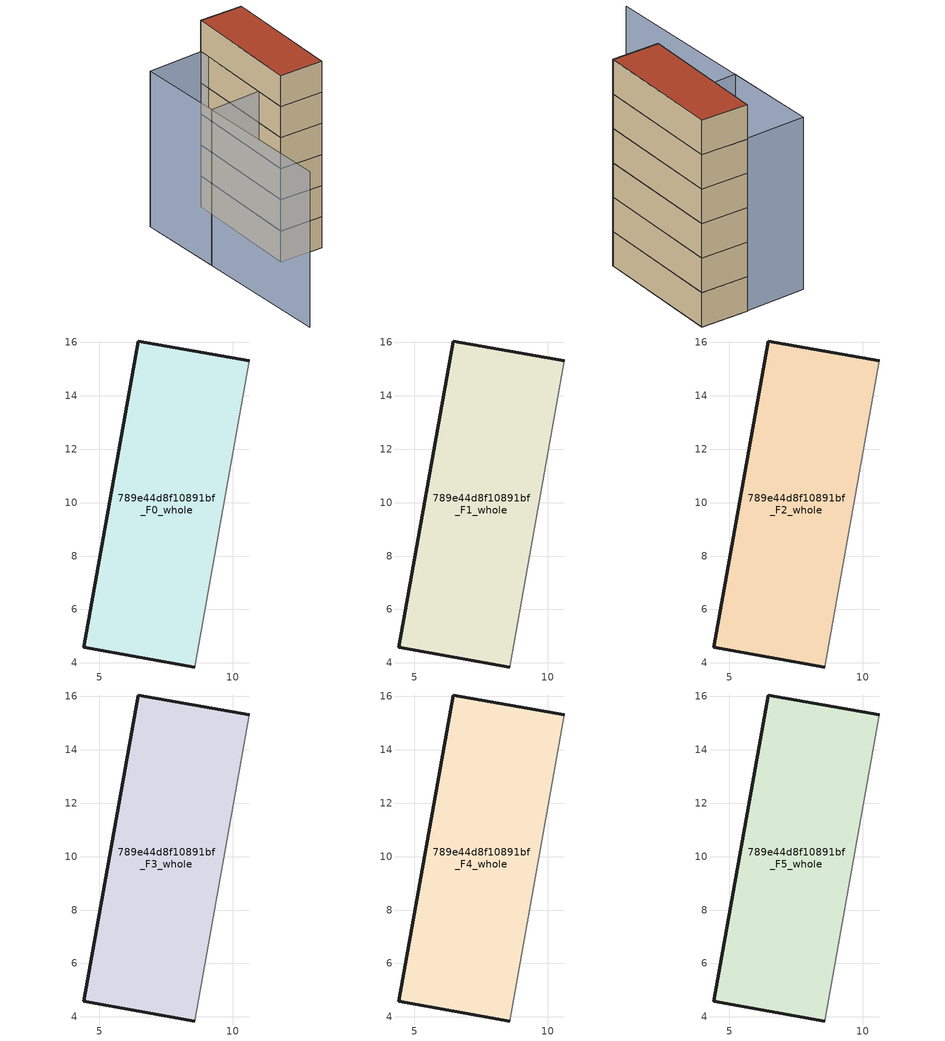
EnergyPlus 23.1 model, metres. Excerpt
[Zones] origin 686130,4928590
789e44d8f10891bf_F0_whole
 floor ground (EU_floor_Construction): 8.57,3.84 10.61,15.32 6.44,16.05 4.41,4.58 z0
 wall outside (EU_wall_Construction): 8.57,3.84 4.41,4.58 6.44,16.05 10.61,15.32 z0:3
 wall adiabatic (EU_wall_Construction): 10.61,15.32 8.57,3.84 z0:3
789e44d8f10891bf_F1_whole
 floor to 789e44d8f10891bf_F0_whole (EU_floor_Construction): 8.57,3.84 10.61,15.32 6.44,16.05 4.4,4.58 z3
 wall outside (EU_wall_Construction): 8.57,3.84 4.41,4.58 6.44,16.05 10.61,15.32 z3:6
 wall adiabatic (EU_wall_Construction): 10.61,15.32 8.57,3.84 z3:6
789e44d8f10891bf_F2_whole
 floor to 789e44d8f10891bf_F1_whole (EU_floor_Construction): 8.57,3.84 10.61,15.32 6.44,16.05 4.4,4.58 z6
 wall outside (EU_wall_Construction): 8.57,3.84 4.41,4.58 6.44,16.05 10.61,15.32 z6:9
 wall adiabatic (EU_wall_Construction): 10.61,15.32 8.57,3.84 z6:9
789e44d8f10891bf_F3_whole
 floor to 789e44d8f10891bf_F2_whole (EU_floor_Construction): 8.57,3.84 10.61,15.32 6.44,16.05 4.4,4.58 z9
 wall outside (EU_wall_Construction): 8.57,3.84 4.41,4.58 6.44,16.05 10.61,15.32 z9:12
 wall adiabatic (EU_wall_Construction): 10.61,15.32 8.57,3.84 z9:12
789e44d8f10891bf_F4_whole
 floor to 789e44d8f10891bf_F3_whole (EU_floor_Construction): 8.57,3.84 10.61,15.32 6.44,16.05 4.4,4.58 z12
 wall outside (EU_wall_Construction): 8.57,3.84 4.41,4.58 6.44,16.05 10.61,15.32 z12:15
 wall adiabatic (EU_wall_Construction): 10.61,15.32 8.57,3.84 z12:15
789e44d8f10891bf_F5_whole
 floor to 789e44d8f10891bf_F4_whole (EU_floor_Construction): 8.57,3.84 10.61,15.32 6.44,16.05 4.4,4.58 z15
 wall outside (EU_wall_Construction): 8.57,3.84 4.41,4.58 6.44,16.05 10.61,15.32 z15:18
 wall adiabatic (EU_wall_Construction): 10.61,15.32 8.57,3.84 z15:18
 roof outside (EU_roof_Construction): 10.61,15.32 8.57,3.84 4.41,4.58 6.44,16.05 z18
shading: 1.05,16.71 -1.84,-4.94 / -0.06,8.39 1.05,16.71 / 1.05,16.71 6.39,16 / 6.39,16 5.28,7.67 / 5.28,7.67 -0.06,8.39 z0:15
[Building]
EU S2 Campaign: North Axis=0; Terrain=City; Solar Distribution=FullExterior
[Site:Location]
Bologna: Latitude=44.5; Longitude=11.25; Time Zone=1; Elevation=37
[SizingPeriod:WeatherFileDays]
AnnualSizingPeriod: Begin Month=1; Begin Day of Month=1; End Month=12; End Day of Month=31; Day of Week for Start Day=Monday; Use Weather File Daylight Saving Period=No; Use Weather File Rain and Snow Indicators=No
[MATERIAL]
EU_InternalMass_Material: Roughness=MediumRough; Thickness=0.1; Conductivity=1; Density=1800; Specific Heat=900; Thermal Absorptance=0.9; Solar Absorptance=0.7; Visible Absorptance=0.7
[MATERIAL:NOMASS] Roughness=MediumRough; Thermal Absorptance=0.9; Solar Absorptance=0.7; Visible Absorptance=0.7
Name | Thermal Resistance
EU_wall_NoMass | 0.905828
EU_roof_NoMass | 0.37593
EU_floor_NoMass | 0.67114
[CONSTRUCTION]
EU_wall_Construction: EU_wall_NoMass
EU_roof_Construction: EU_roof_NoMass
EU_floor_Construction: EU_floor_NoMass
EU_InternalMass_Construction: EU_InternalMass_Material
[ZONE] Type=1; Multiplier=1; Ceiling Height=autocalculate; Volume=148.018; Floor Area=autocalculate; Part of Total Floor Area=Yes
789e44d8f10891bf_F0_whole; 789e44d8f10891bf_F1_whole; 789e44d8f10891bf_F2_whole; 789e44d8f10891bf_F3_whole; 789e44d8f10891bf_F4_whole; 789e44d8f10891bf_F5_whole
[INTERNALMASS] Construction=EU_InternalMass_Construction; Surface Area=49.3395
Name | Zone or ZoneList
789e44d8f10891bf_F0_whole_EU_InternalMass | 789e44d8f10891bf_F0_whole
789e44d8f10891bf_F1_whole_EU_InternalMass | 789e44d8f10891bf_F1_whole
789e44d8f10891bf_F2_whole_EU_InternalMass | 789e44d8f10891bf_F2_whole
789e44d8f10891bf_F3_whole_EU_InternalMass | 789e44d8f10891bf_F3_whole
789e44d8f10891bf_F4_whole_EU_InternalMass | 789e44d8f10891bf_F4_whole
789e44d8f10891bf_F5_whole_EU_InternalMass | 789e44d8f10891bf_F5_whole
[OTHEREQUIPMENT] Fuel Type=Electricity; Design Level Calculation Method=Watts/Area; Power per Zone Floor Area=1; Fraction Latent=0; Fraction Radiant=0; Fraction Lost=0; Carbon Dioxide Generation Rate=0; EndUse Subcategory=EU_Step8_InternalGains
Name | Zone or ZoneList or Space or SpaceList | Schedule
EU_Step8_InternalGain_789e44d8f10891bf_F0_whole_f000 | 789e44d8f10891bf_F0_whole | EU_Step8_GainSchedule_789e44d8f10891bf_F0_whole_f000
EU_Step8_InternalGain_789e44d8f10891bf_F1_whole_f000 | 789e44d8f10891bf_F1_whole | EU_Step8_GainSchedule_789e44d8f10891bf_F1_whole_f000
EU_Step8_InternalGain_789e44d8f10891bf_F2_whole_f000 | 789e44d8f10891bf_F2_whole | EU_Step8_GainSchedule_789e44d8f10891bf_F2_whole_f000
EU_Step8_InternalGain_789e44d8f10891bf_F3_whole_f000 | 789e44d8f10891bf_F3_whole | EU_Step8_GainSchedule_789e44d8f10891bf_F3_whole_f000
EU_Step8_InternalGain_789e44d8f10891bf_F4_whole_f000 | 789e44d8f10891bf_F4_whole | EU_Step8_GainSchedule_789e44d8f10891bf_F4_whole_f000
EU_Step8_InternalGain_789e44d8f10891bf_F5_whole_f000 | 789e44d8f10891bf_F5_whole | EU_Step8_GainSchedule_789e44d8f10891bf_F5_whole_f000
[ZONEVENTILATION:DESIGNFLOWRATE] Schedule=EU_AlwaysOn; Design Flow Rate Calculation Method=AirChanges/Hour; Air Changes per Hour=0.73129; Ventilation Type=Natural; Fan Pressure Rise=0; Fan Total Efficiency=1; Constant Term Coefficient=1; Temperature Term Coefficient=0; Velocity Term Coefficient=0; Velocity Squared Term Coefficient=0; Minimum Indoor Temperature=-100; Maximum Indoor Temperature=100; Delta Temperature=-100; Minimum Outdoor Temperature=-100; Maximum Outdoor Temperature=100; Maximum Wind Speed=40
Name | Zone or ZoneList or Space or SpaceList
EU_ConstantAir_789e44d8f10891bf_F0_whole | 789e44d8f10891bf_F0_whole
EU_ConstantAir_789e44d8f10891bf_F1_whole | 789e44d8f10891bf_F1_whole
EU_ConstantAir_789e44d8f10891bf_F2_whole | 789e44d8f10891bf_F2_whole
EU_ConstantAir_789e44d8f10891bf_F3_whole | 789e44d8f10891bf_F3_whole
EU_ConstantAir_789e44d8f10891bf_F4_whole | 789e44d8f10891bf_F4_whole
EU_ConstantAir_789e44d8f10891bf_F5_whole | 789e44d8f10891bf_F5_whole
[HVACTEMPLATE:THERMOSTAT] Constant Heating Setpoint=20; Constant Cooling Setpoint=50
EU_HeatOnly_789e44d8f10891bf_F0_whole; EU_HeatOnly_789e44d8f10891bf_F1_whole; EU_HeatOnly_789e44d8f10891bf_F2_whole; EU_HeatOnly_789e44d8f10891bf_F3_whole; EU_HeatOnly_789e44d8f10891bf_F4_whole; EU_HeatOnly_789e44d8f10891bf_F5_whole
[HVACTEMPLATE:ZONE:IDEALLOADSAIRSYSTEM] System Availability Schedule=EU_AlwaysOn; Maximum Heating Supply Air Temperature=50; Minimum Cooling Supply Air Temperature=13; Maximum Heating Supply Air Humidity Ratio=0.0156; Minimum Cooling Supply Air Humidity Ratio=0.0077; Heating Limit=NoLimit; Cooling Limit=NoLimit; Heating Availability Schedule=EU_AlwaysOn; Cooling Availability Schedule=EU_CoolingOff; Dehumidification Control Type=ConstantSensibleHeatRatio; Cooling Sensible Heat Ratio=0.7; Dehumidification Setpoint=60; Humidification Control Type=None; Humidification Setpoint=30; Outdoor Air Method=None; Outdoor Air Flow Rate per Person=0.00944; Outdoor Air Flow Rate per Zone Floor Area=0; Outdoor Air Flow Rate per Zone=0; Demand Controlled Ventilation Type=None; Outdoor Air Economizer Type=NoEconomizer; Heat Recovery Type=None; Sensible Heat Recovery Effectiveness=0.7; Latent Heat Recovery Effectiveness=0.65
Name | Template Thermostat
789e44d8f10891bf_F0_whole | EU_HeatOnly_789e44d8f10891bf_F0_whole
789e44d8f10891bf_F1_whole | EU_HeatOnly_789e44d8f10891bf_F1_whole
789e44d8f10891bf_F2_whole | EU_HeatOnly_789e44d8f10891bf_F2_whole
789e44d8f10891bf_F3_whole | EU_HeatOnly_789e44d8f10891bf_F3_whole
789e44d8f10891bf_F4_whole | EU_HeatOnly_789e44d8f10891bf_F4_whole
789e44d8f10891bf_F5_whole | EU_HeatOnly_789e44d8f10891bf_F5_whole
[SIZING:ZONE] Zone Cooling Design Supply Air Temperature Input Method=SupplyAirTemperature; Zone Cooling Design Supply Air Temperature=13; Zone Heating Design Supply Air Temperature Input Method=SupplyAirTemperature; Zone Heating Design Supply Air Temperature=50; Zone Cooling Design Supply Air Humidity Ratio=0.008; Zone Heating Design Supply Air Humidity Ratio=0.008; Cooling Design Air Flow Method=DesignDay; Cooling Design Air Flow Rate=0; Cooling Minimum Air Flow per Zone Floor Area=0.000762; Cooling Minimum Air Flow=0; Cooling Minimum Air Flow Fraction=0.2; Heating Design Air Flow Method=DesignDay; Heating Design Air Flow Rate=0; Heating Maximum Air Flow per Zone Floor Area=0.002032; Heating Maximum Air Flow=0.141576; Heating Maximum Air Flow Fraction=0.3; Account for Dedicated Outdoor Air System=No; Dedicated Outdoor Air System Control Strategy=NeutralSupplyAir; Dedicated Outdoor Air Low Setpoint Temperature for Design=autosize; Dedicated Outdoor Air High Setpoint Temperature for Design=autosize; Zone Load Sizing Method=Sensible Load Only No Latent Load; Zone Latent Cooling Design Supply Air Humidity Ratio Input Method=HumidityRatioDifference; Zone Cooling Design Supply Air Humidity Ratio Difference=0.005; Zone Latent Heating Design Supply Air Humidity Ratio Input Method=HumidityRatioDifference; Zone Humidification Design Supply Air Humidity Ratio Difference=0.005
789e44d8f10891bf_F0_whole; 789e44d8f10891bf_F1_whole; 789e44d8f10891bf_F2_whole; 789e44d8f10891bf_F3_whole; 789e44d8f10891bf_F4_whole; 789e44d8f10891bf_F5_whole
[SCHEDULE:CONSTANT]
Name | Hourly Value
EU_AlwaysOn | 1
EU_CoolingOff | 0
[SCHEDULE:FILE] Column Number=1; Rows to Skip at Top=0; Number of Hours of Data=8760; Column Separator=Comma; Interpolate to Timestep=No; Minutes per Item=60; Adjust Schedule for Daylight Savings=Yes
Name | File
EU_Step8_GainSchedule_789e44d8f10891bf_F0_whole_f000 | ../../schedules/789e44d8f10891bf/789e44d8f10891bf_F0_whole_f000_gain.csv
EU_Step8_GainSchedule_789e44d8f10891bf_F1_whole_f000 | ../../schedules/789e44d8f10891bf/789e44d8f10891bf_F1_whole_f000_gain.csv
EU_Step8_GainSchedule_789e44d8f10891bf_F2_whole_f000 | ../../schedules/789e44d8f10891bf/789e44d8f10891bf_F2_whole_f000_gain.csv
EU_Step8_GainSchedule_789e44d8f10891bf_F3_whole_f000 | ../../schedules/789e44d8f10891bf/789e44d8f10891bf_F3_whole_f000_gain.csv
EU_Step8_GainSchedule_789e44d8f10891bf_F4_whole_f000 | ../../schedules/789e44d8f10891bf/789e44d8f10891bf_F4_whole_f000_gain.csv
EU_Step8_GainSchedule_789e44d8f10891bf_F5_whole_f000 | ../../schedules/789e44d8f10891bf/789e44d8f10891bf_F5_whole_f000_gain.csv
